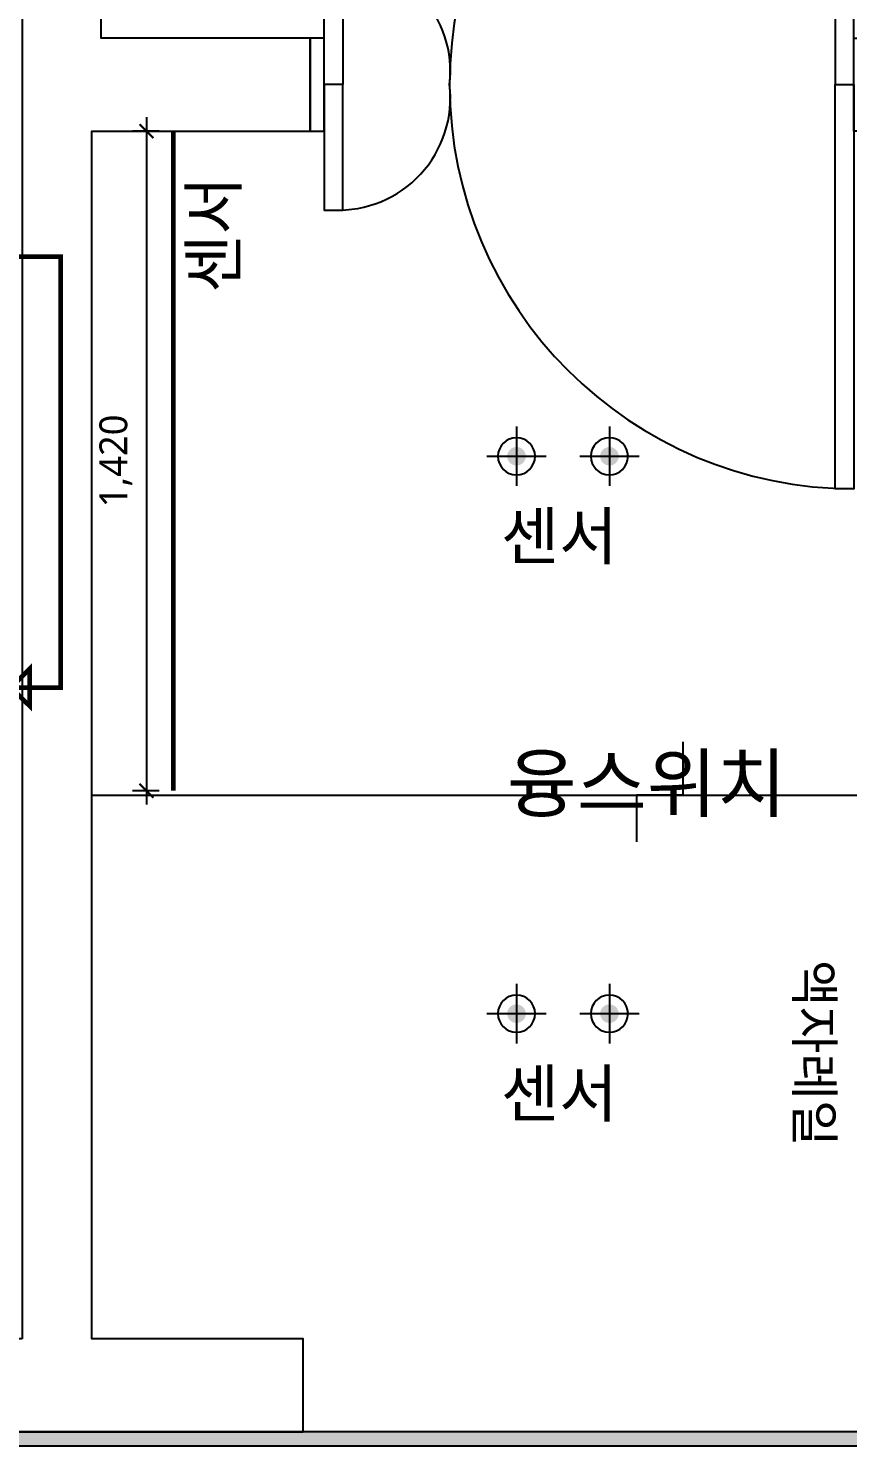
# Model space of a CAD drawing. Header units: millimetres. Extents: x 70151 to 230897, y 35202 to 113211.
# Drawn here: x 174536 to 176299, y 75789 to 78841 of the extents above; entities that cross this region are included whole.
import ezdxf
from ezdxf.enums import TextEntityAlignment as Align

# ---------------------------------------------------------------- set-up
doc = ezdxf.new("R2010")
doc.units = ezdxf.units.MM
doc.header["$LTSCALE"] = 50
doc.linetypes.add('HID', pattern=[2.5, 1.5, -1])
for name, color, linetype in [('06-LIGHT', 4, 'Continuous'), ('2-con', 2, 'Continuous'), ('3.기호.계단선', 30, 'Continuous'), ('CO-DO-FR', 7, 'Continuous'), ('CO-DOOR', 8, 'Continuous'), ('HAT', 8, 'Continuous'), ('RC-LIGHT', 7, 'Continuous')]:
    doc.layers.add(name, color=color, linetype=linetype)
doc.styles.add('HY 울릉도 L', font='malgun.ttf')
doc.styles.add('코레일둥고', font='malgun.ttf')
doc.dimstyles.new('30', dxfattribs={"dimscale": 30, "dimtxt": 2, "dimasz": 1, "dimexe": 1, "dimexo": 1, "dimgap": 1, "dimtad": 1, "dimdec": 0, "dimrnd": 0.05, "dimdsep": 46, "dimlunit": 6, "dimtxsty": 'HY 울릉도 L', "dimblk": 'ARCHTICK', "dimcen": 2.5, "dimdle": 1, "dimclrd": 133, "dimclre": 133, "dimclrt": 30, "dimadec": 0, "dimazin": 0, "dimtfac": 1, "dimtdec": 0, "dimtix": 1, "dimtmove": 2, "dimatfit": 3, "dimldrblk": 'ARCHTICK', "dimfxl": 1, "dimlwd": -1, "dimlwe": -1, "dimarcsym": 0})

# ---------------------------------------------------------------- blocks, each defined once
blk = doc.blocks.new('cjvjf')
at = {"layer": '2-con'}
blk.add_lwpolyline([(149137.5, 71696.5), (149011.5, 71696.5), (149011.5, 71496.5), (149742.5, 71496.5), (149742.5, 71696.5), (149287.5, 71696.5), (149287.5, 74296.5), (149757.5, 74296.5), (149757.5, 74496.5), (149307.5, 74496.5), (149307.5, 74906.5), (148877.5, 74906.5), (148877.5, 74646.5), (149137.5, 74646.5), (149137.5, 71696.5)], dxfattribs=at)
blk = doc.blocks.new('D-009')
at = {"layer": 'CO-DO-FR'}
for points in [[(100, 200), (100, 0), (130, 0), (130, 40), (130, 40), (130, 160), (130, 160), (130, 200), (100, 200)], [(1300, 200), (1300, 0), (1270, 0), (1270, 40), (1270, 40), (1270, 160), (1270, 160), (1270, 200), (1300, 200)]]:
    blk.add_lwpolyline(points, close=True, dxfattribs=at)
at = {"layer": 'CO-DOOR'}
for points in [[(1230, 970), (1230, 100), (1270, 100), (1270, 970)], [(170, 370), (170, 100), (130, 100), (130, 370)], [(170, -170), (170, 100), (130, 100), (130, -170)], [(1230, -770), (1230, 100), (1270, 100), (1270, -770)]]:
    blk.add_lwpolyline(points, close=True, dxfattribs=at)
for centre, radius, start, end in [((1270, 100), 870, 90, 180), ((160, 128.5), 241.7, 353.2235, 92.3713), ((160, 71.5), 241.7, 267.6287, 6.7765), ((1270, 100), 870, 180, 270)]:
    blk.add_arc(centre, radius, start, end, dxfattribs=at)
blk = doc.blocks.new('cjscjdeh')
at = {"color": 8}
blk.add_line((146544.5, 76194.9), (148222.5, 76194.9), dxfattribs=at)
blk.add_lwpolyline([(147816.5, 76309.9), (147816.5, 76194.9), (147716.5, 76194.9), (147716.5, 76094.9)], dxfattribs=at)
blk.add_blockref('cjvjf', (-2743, 3328.4))
at = {"layer": 'CO-DOOR', "color": 8}
blk.add_blockref('D-009', (146914.5, 77624.9), dxfattribs=at)
blk = doc.blocks.new('hallogen')
h = blk.add_hatch(color=256)
h.dxf.hatch_style = 1
edge = h.paths.add_edge_path()
edge.add_arc((48591.7, 60854.3), 31.2, 0, 360, ccw=False)
at = {"color": 1, "linetype": 'Continuous'}
for p, q in [((48591.7, 60954.3), (48591.7, 60754.3)), ((48691.7, 60854.3), (48491.7, 60854.3))]:
    blk.add_line(p, q, dxfattribs=at)
at = {"color": 4, "linetype": 'Continuous'}
blk.add_circle((48591.7, 60854.3), 62.5, dxfattribs=at)
blk = doc.blocks.new('_ArchTick')
at = {"color": 0, "linetype": 'ByBlock', "const_width": 0.15}
blk.add_lwpolyline([(-0.5, -0.5), (0.5, 0.5)], dxfattribs=at)
blk = doc.blocks.new('*D468')
at = {"layer": 'Defpoints', "color": 0, "transparency": 16777216}
for p in [(174847.4, 78619.4), (174789.9, 77199.4), (174847.4, 77199.4)]:
    blk.add_point(p, dxfattribs=at)
at = {"layer": 'HAT', "color": 133, "transparency": 16777216}
for p, q in [((174789.9, 78649.4), (174789.9, 77169.4)), ((174817.4, 78619.4), (174759.9, 78619.4)), ((174817.4, 77199.4), (174759.9, 77199.4))]:
    blk.add_line(p, q, dxfattribs=at)
at = {"layer": 'HAT', "color": 133, "transparency": 16777216, "xscale": 30, "yscale": 30, "zscale": 30}
for p, rotation in [((174789.9, 78619.4), 90), ((174789.9, 77199.4), 270)]:
    blk.add_blockref('_ArchTick', p, dxfattribs=dict(at, rotation=rotation))
at = {"layer": 'HAT', "color": 30, "transparency": 16777216, "insert": (174724, 77909.4), "char_height": 60, "attachment_point": 5, "rotation": 90, "style": 'HY 울릉도 L'}
blk.add_mtext('1,420', dxfattribs=at)

msp = doc.modelspace()

# ---------------------------------------------------------------- hatches: boundary and pattern name
at = {"layer": '3.기호.계단선'}
h = msp.add_hatch(color=10, dxfattribs=at)
h.dxf.hatch_style = 1
h.paths.add_polyline_path([(178727.4, 75819.4), (172177.4, 75819.4), (172177.4, 75789.4), (178727.4, 75789.4)])

# ---------------------------------------------------------------- linework, layer by layer
at = {"layer": '06-LIGHT', "color": 10, "linetype": 'HID', "const_width": 10}
msp.add_lwpolyline([(174847.4, 77199.4), (174847.4, 78619.4)], dxfattribs=at)
at = {"layer": '06-LIGHT', "color": 0, "linetype": 'HID', "const_width": 10}
msp.add_lwpolyline([(174492.4, 78349.4), (174605.3, 78349.4), (174605.3, 77421.1), (174498.4, 77421.1), (174538.4, 77461.9), (174538.4, 77381.9), (174498.4, 77421.1)], dxfattribs=at)
at = {"layer": '3.기호.계단선', "color": 10}
msp.add_lwpolyline([(178727.4, 75819.4), (172177.4, 75819.4), (172177.4, 75789.4), (178727.4, 75789.4), (178727.4, 75819.4)], dxfattribs=at)

# ---------------------------------------------------------------- block references
msp.add_blockref('cjscjdeh', (28127.9, 994.6))
at = {"layer": 'RC-LIGHT', "xscale": -0.64, "yscale": 0.64, "zscale": 0.64}
for p in [(206685, 38972.7), (206885, 38972.7), (206685, 37772.7), (206885, 37772.7)]:
    msp.add_blockref('hallogen', p, dxfattribs=at)

# ---------------------------------------------------------------- texts
at = {"layer": '3.기호.계단선', "linetype": 'HID', "style": '코레일둥고'}
msp.add_text('센서', height=100, rotation=90, dxfattribs=at).set_placement((174983.9, 78271.3))
for p in [(175552.7, 77697.7), (175552.7, 76497.7)]:
    msp.add_text('센서', height=100, dxfattribs=at).set_placement(p)
at = {"layer": '3.기호.계단선', "color": 10, "style": '코레일둥고'}
msp.add_text('액자레일', height=80, rotation=270, dxfattribs=at).set_placement((176187.6, 76835))
at = {"layer": 'RC-LIGHT', "color": 10, "style": '코레일둥고'}
msp.add_text('융스위치', height=120, dxfattribs=at).set_placement((175565.4, 77275.5), align=Align.TOP_LEFT)

# ---------------------------------------------------------------- dimensions: what is measured, and where the dimension line sits
at = {"layer": 'HAT'}
dim = msp.add_linear_dim(base=(174789.9, 77199.4), p1=(174847.4, 78619.4), p2=(174847.4, 77199.4), angle=90, dimstyle='30', override={"dimfxl": 1.25, "dimarcsym": 2}, dxfattribs=at)
dim.commit()
dim.dimension.update_dxf_attribs({"geometry": '*D468', "text_midpoint": (174724, 77909.4)})

doc.saveas('drawing.dxf')
